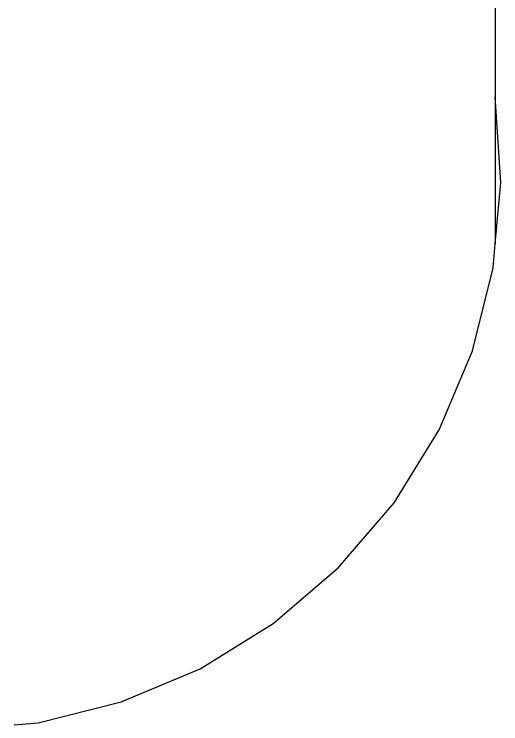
# Model space of a CAD drawing. Header units: inches. Extents: x 9636 to 21597, y -10243 to 557.
# Drawn here: x 14773.97 to 14776.093, y -8334.03 to -8330.934 of the extents above; entities that cross this region are included whole.
import ezdxf

# ---------------------------------------------------------------- set-up
doc = ezdxf.new("R2010")
doc.units = ezdxf.units.IN
doc.header["$MEASUREMENT"] = 0
doc.layers.add('Edges', color=7, linetype='Continuous')

# ---------------------------------------------------------------- blocks, each defined once
blk = doc.blocks.new('FF')
at = {"layer": 'Edges', "color": 252, "true_color": 0x939598}
for p, q in [((14776.0688, -8281.288), (14776.0688, -8331.295)), ((14776.0688, -8331.295), (14776.0688, -8331.936)), ((14776.0929, -8331.6682), (14776.0688, -8331.295)), ((14776.0688, -8331.936), (14776.0929, -8331.6682)), ((14776.0593, -8332.0406), (14776.0688, -8331.936)), ((14775.9688, -8332.4034), (14776.0593, -8332.0406)), ((14775.8236, -8332.748), (14775.9688, -8332.4034)), ((14775.627, -8333.0661), (14775.8236, -8332.748)), ((14775.3838, -8333.3501), (14775.627, -8333.0661)), ((14775.0997, -8333.5933), (14775.3838, -8333.3501)), ((14774.7816, -8333.7899), (14775.0997, -8333.5933)), ((14774.4371, -8333.9352), (14774.7816, -8333.7899)), ((14774.0743, -8334.0257), (14774.4371, -8333.9352)), ((14773.9696, -8334.0351), (14774.0743, -8334.0257))]:
    blk.add_line(p, q, dxfattribs=at)

msp = doc.modelspace()

# ---------------------------------------------------------------- block references
at = {"color": 18, "true_color": 0x000000}
msp.add_blockref('FF', (0, 0), dxfattribs=at)

doc.saveas('drawing.dxf')
